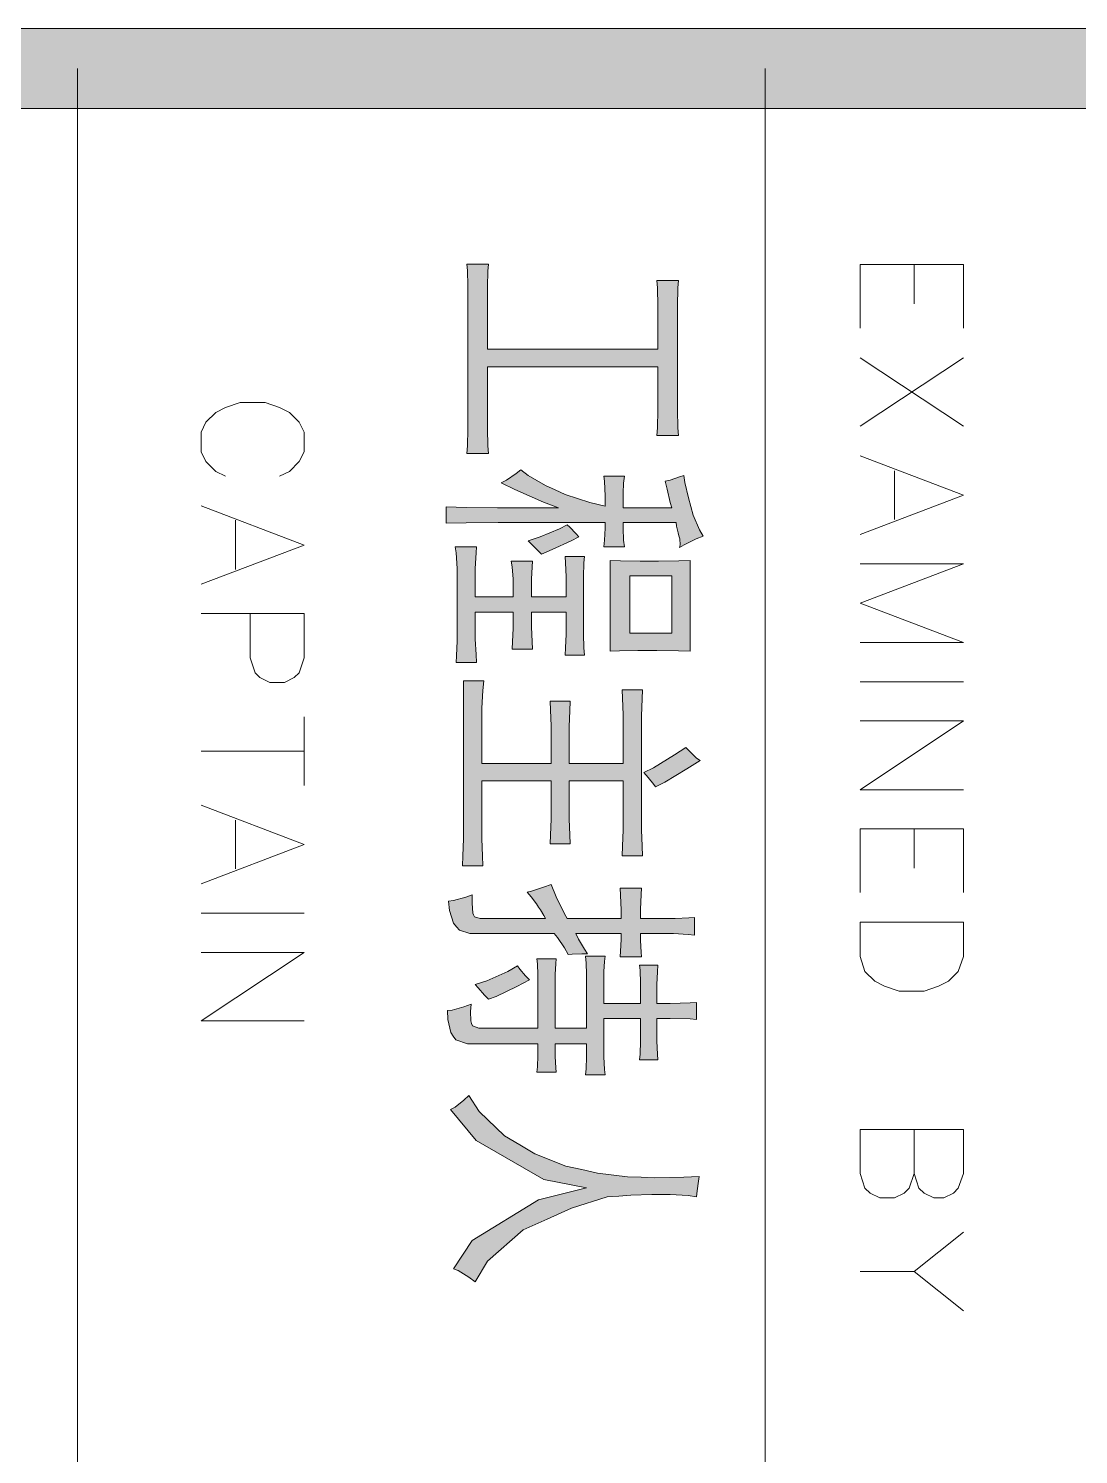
# Model space of a CAD drawing. Header units: millimetres. Extents: x 117 to 78452272, y 10 to 169749766.
# Drawn here: x 78398479 to 78399794, y 169653949 to 169655734 of the extents above; entities that cross this region are included whole.
import ezdxf

# ---------------------------------------------------------------- set-up
doc = ezdxf.new("R2010")
doc.units = ezdxf.units.MM

msp = doc.modelspace()

# ---------------------------------------------------------------- hatches: boundary and pattern name
h = msp.add_hatch(color=0)
h.dxf.hatch_style = 2
h.paths.add_polyline_path([(78382175.603, 169655634.242), (78382175.603, 169655734.215), (78451071.551, 169655734.215), (78451071.551, 169655634.242)])
h = msp.add_hatch(color=0)
h.dxf.hatch_style = 2
h.paths.add_polyline_path([(78399291.645, 169655268.824), (78399291.645, 169655256.758), (78399292.076, 169655234.35), (78399292.938, 169655224.439), (78399265.79, 169655224.439), (78399266.652, 169655234.35), (78399267.083, 169655256.758), (78399267.083, 169655268.824), (78399267.083, 169655310.623), (78399053.778, 169655310.623), (78399053.778, 169655244.692), (78399053.778, 169655233.058), (78399054.209, 169655211.512), (78399055.071, 169655202.032), (78399027.923, 169655202.032), (78399028.785, 169655211.512), (78399029.216, 169655232.627), (78399029.216, 169655243.4), (78399029.216, 169655400.685), (78399029.216, 169655411.888), (78399028.785, 169655431.28), (78399027.923, 169655439.036), (78399055.071, 169655439.036), (78399054.209, 169655430.418), (78399053.778, 169655411.027), (78399053.778, 169655399.823), (78399053.778, 169655332.6), (78399267.083, 169655332.6), (78399267.083, 169655373.537), (78399267.083, 169655386.464), (78399266.652, 169655409.303), (78399265.79, 169655418.783), (78399292.938, 169655418.783), (78399292.076, 169655409.303), (78399291.645, 169655386.464), (78399291.645, 169655373.537)])
h = msp.add_hatch(color=0)
h.dxf.hatch_style = 2
h.paths.add_polyline_path([(78399299.832, 169655174.453), (78399301.125, 169655165.835), (78399305.434, 169655146.443), (78399308.451, 169655135.67), (78399311.467, 169655124.897), (78399319.224, 169655106.368), (78399323.964, 169655098.611), (78399315.345, 169655095.164), (78399300.263, 169655087.838), (78399294.23, 169655084.391), (78399295.092, 169655087.838), (78399294.661, 169655095.164), (78399293.368, 169655099.042), (78399292.507, 169655102.921), (78399290.783, 169655111.108), (78399290.352, 169655115.848), (78399223.991, 169655115.848), (78399223.991, 169655108.522), (78399224.422, 169655093.44), (78399225.284, 169655085.253), (78399199.429, 169655085.253), (78399200.29, 169655093.44), (78399201.152, 169655108.522), (78399201.152, 169655115.848), (78399082.219, 169655115.848), (78399067.137, 169655115.848), (78399027.062, 169655115.417), (78399002.068, 169655114.986), (78399002.068, 169655135.239), (78399027.062, 169655134.378), (78399066.275, 169655133.947), (78399080.495, 169655133.947), (78399142.978, 169655133.947), (78399124.018, 169655141.272), (78399088.252, 169655156.785), (78399071.015, 169655165.404), (78399077.91, 169655168.851), (78399089.975, 169655177.038), (78399095.577, 169655181.779), (78399105.058, 169655174.453), (78399126.603, 169655161.956), (78399138.669, 169655156.354), (78399151.166, 169655150.752), (78399182.192, 169655140.841), (78399201.152, 169655136.101), (78399201.152, 169655148.598), (78399200.29, 169655167.558), (78399199.429, 169655173.591), (78399225.284, 169655173.591), (78399224.422, 169655164.973), (78399223.991, 169655152.476), (78399223.991, 169655148.167), (78399223.991, 169655133.947), (78399284.75, 169655133.947), (78399282.596, 169655140.841), (78399278.717, 169655157.216), (78399276.563, 169655167.558), (78399282.596, 169655168.851), (78399294.23, 169655172.729)])
h = msp.add_hatch(color=0)
h.dxf.hatch_style = 2
h.paths.add_polyline_path([(78399168.402, 169655097.75), (78399158.491, 169655092.579), (78399134.791, 169655081.806), (78399121.432, 169655076.204), (78399118.416, 169655079.22), (78399110.229, 169655087.408), (78399105.058, 169655092.579), (78399119.709, 169655097.75), (78399144.271, 169655107.661), (78399153.751, 169655112.832), (78399157.199, 169655109.815), (78399164.524, 169655102.059)])
h = msp.add_hatch(color=0)
h.dxf.hatch_style = 2
h.paths.add_polyline_path([(78399174.004, 169654983.987), (78399174.004, 169654975.8), (78399174.435, 169654958.563), (78399175.297, 169654949.514), (78399151.166, 169654949.514), (78399151.597, 169654958.563), (78399152.459, 169654975.8), (78399152.459, 169654983.987), (78399152.459, 169655003.379), (78399108.936, 169655003.379), (78399108.936, 169654992.175), (78399108.936, 169654984.418), (78399109.798, 169654966.751), (78399110.229, 169654956.84), (78399084.804, 169654956.84), (78399085.235, 169654966.751), (78399086.097, 169654983.126), (78399086.097, 169654989.158), (78399086.097, 169655003.379), (78399038.696, 169655003.379), (78399038.696, 169654978.816), (78399038.696, 169654969.767), (78399039.558, 169654950.376), (78399039.989, 169654940.465), (78399014.565, 169654940.465), (78399014.996, 169654948.652), (78399015.858, 169654967.612), (78399015.858, 169654978.816), (78399015.858, 169655046.901), (78399015.858, 169655058.105), (78399014.565, 169655077.496), (78399013.272, 169655085.253), (78399039.989, 169655085.253), (78399039.558, 169655077.496), (78399038.696, 169655058.105), (78399038.696, 169655046.901), (78399038.696, 169655022.77), (78399086.097, 169655022.77), (78399086.097, 169655036.559), (78399086.097, 169655044.747), (78399084.804, 169655060.26), (78399083.512, 169655067.154), (78399110.229, 169655067.154), (78399109.798, 169655060.26), (78399108.936, 169655044.747), (78399108.936, 169655036.559), (78399108.936, 169655022.77), (78399152.459, 169655022.77), (78399152.459, 169655038.714), (78399152.459, 169655047.763), (78399151.597, 169655065), (78399151.166, 169655073.187), (78399175.297, 169655073.187), (78399174.435, 169655065), (78399174.004, 169655047.763), (78399174.004, 169655038.714)])
h = msp.add_hatch(color=0)
h.paths.add_polyline_path([(78399307.589, 169654954.685), (78399292.938, 169654955.116), (78399265.79, 169654955.547), (78399253.724, 169654955.547), (78399242.089, 169654955.547), (78399219.251, 169654955.116), (78399207.616, 169654954.685), (78399207.616, 169655068.016), (78399220.543, 169655067.585), (78399245.106, 169655067.154), (78399256.31, 169655067.154), (78399267.944, 169655067.154), (78399293.368, 169655067.585), (78399307.589, 169655068.016)])
h.paths.add_polyline_path([(78399232.178, 169654977.093), (78399284.75, 169654977.093), (78399284.75, 169655049.056), (78399232.178, 169655049.056)])
h = msp.add_hatch(color=0)
h.dxf.hatch_style = 2
h.paths.add_polyline_path([(78399246.829, 169654738.795), (78399246.829, 169654730.608), (78399247.691, 169654710.355), (78399248.122, 169654698.289), (78399222.698, 169654698.289), (78399223.129, 169654710.355), (78399223.991, 169654730.608), (78399223.991, 169654738.795), (78399223.991, 169654792.229), (78399156.337, 169654792.229), (78399156.337, 169654751.723), (78399156.337, 169654743.966), (78399157.199, 169654724.575), (78399157.629, 169654713.371), (78399132.205, 169654713.371), (78399132.636, 169654724.575), (78399133.498, 169654743.966), (78399133.498, 169654751.723), (78399133.498, 169654792.229), (78399046.884, 169654792.229), (78399046.884, 169654728.453), (78399046.884, 169654719.404), (78399047.746, 169654698.289), (78399048.176, 169654685.792), (78399022.752, 169654685.792), (78399023.183, 169654698.289), (78399024.045, 169654719.404), (78399024.045, 169654728.453), (78399024.045, 169654917.195), (78399049.469, 169654917.195), (78399048.176, 169654905.129), (78399046.884, 169654883.153), (78399046.884, 169654873.673), (78399046.884, 169654813.775), (78399133.498, 169654813.775), (78399133.498, 169654853.419), (78399133.498, 169654861.176), (78399132.636, 169654880.567), (78399132.205, 169654891.771), (78399157.629, 169654891.771), (78399157.199, 169654879.705), (78399156.337, 169654860.314), (78399156.337, 169654853.419), (78399156.337, 169654813.775), (78399223.991, 169654813.775), (78399223.991, 169654864.192), (78399223.991, 169654874.965), (78399223.129, 169654895.649), (78399222.698, 169654905.991), (78399248.122, 169654905.991), (78399247.691, 169654894.787), (78399246.829, 169654873.673), (78399246.829, 169654863.33)])
h = msp.add_hatch(color=0)
h.dxf.hatch_style = 2
h.paths.add_polyline_path([(78399249.846, 169654802.571), (78399261.912, 169654808.604), (78399288.198, 169654824.548), (78399302.418, 169654834.028), (78399307.158, 169654828.857), (78399315.776, 169654820.67), (78399320.085, 169654817.653), (78399303.711, 169654807.311), (78399276.132, 169654790.505), (78399264.497, 169654784.473), (78399262.342, 169654787.489), (78399255.017, 169654796.538)])
h = msp.add_hatch(color=0)
h.dxf.hatch_style = 2
h.paths.add_polyline_path([(78399279.579, 169654619.862), (78399289.059, 169654619.862), (78399305.865, 169654620.724), (78399313.191, 169654621.155), (78399313.191, 169654598.747), (78399305.003, 169654599.609), (78399286.905, 169654600.902), (78399276.563, 169654600.902), (78399245.537, 169654600.902), (78399245.537, 169654592.283), (78399246.399, 169654577.632), (78399246.829, 169654571.599), (78399220.113, 169654571.599), (78399220.543, 169654578.925), (78399221.405, 169654593.576), (78399221.405, 169654600.902), (78399164.524, 169654600.902), (78399167.972, 169654594.007), (78399175.297, 169654581.51), (78399179.175, 169654575.478), (78399171.85, 169654575.478), (78399159.784, 169654575.047), (78399155.044, 169654574.616), (78399150.304, 169654583.234), (78399141.686, 169654596.162), (78399137.376, 169654600.902), (78399041.282, 169654600.902), (78399031.802, 169654600.902), (78399018.874, 169654605.211), (78399014.996, 169654609.52), (78399011.549, 169654613.829), (78399006.377, 169654629.773), (78399005.085, 169654641.408), (78399011.549, 169654642.27), (78399026.631, 169654646.579), (78399034.818, 169654649.595), (78399034.818, 169654638.823), (78399035.68, 169654626.326), (78399036.542, 169654624.171), (78399037.834, 169654622.017), (78399044.729, 169654619.862), (78399050.762, 169654619.862), (78399126.603, 169654619.862), (78399124.449, 169654623.74), (78399120.14, 169654630.635), (78399117.985, 169654634.082), (78399115.4, 169654637.961), (78399108.505, 169654647.01), (78399103.765, 169654652.612), (78399108.936, 169654653.905), (78399124.018, 169654659.076), (78399133.498, 169654662.523), (78399139.962, 169654647.01), (78399150.304, 169654625.464), (78399153.751, 169654619.862), (78399221.405, 169654619.862), (78399221.405, 169654630.204), (78399220.543, 169654649.164), (78399220.113, 169654657.783), (78399246.829, 169654657.783), (78399246.399, 169654650.026), (78399245.537, 169654631.066), (78399245.537, 169654619.862)])
h = msp.add_hatch(color=0)
h.dxf.hatch_style = 2
h.paths.add_polyline_path([(78399199.429, 169654513.425), (78399245.537, 169654513.425), (78399245.537, 169654528.938), (78399245.537, 169654538.85), (78399245.106, 169654555.225), (78399244.244, 169654561.257), (78399267.083, 169654561.257), (78399266.652, 169654553.07), (78399265.79, 169654537.126), (78399265.79, 169654528.938), (78399265.79, 169654513.425), (78399282.596, 169654513.425), (78399307.589, 169654514.287), (78399315.776, 169654514.718), (78399315.776, 169654493.172), (78399307.589, 169654494.034), (78399282.596, 169654494.465), (78399265.79, 169654494.465), (78399265.79, 169654474.212), (78399265.79, 169654466.025), (78399266.652, 169654450.081), (78399267.083, 169654442.755), (78399244.244, 169654442.755), (78399245.106, 169654450.081), (78399245.537, 169654466.025), (78399245.537, 169654474.212), (78399245.537, 169654494.465), (78399199.429, 169654494.465), (78399199.429, 169654456.975), (78399199.429, 169654446.633), (78399200.29, 169654430.689), (78399201.152, 169654424.226), (78399176.59, 169654424.226), (78399177.452, 169654431.551), (78399177.883, 169654446.633), (78399177.883, 169654454.821), (78399177.883, 169654463.008), (78399138.669, 169654463.008), (78399138.669, 169654455.683), (78399138.669, 169654447.064), (78399139.531, 169654432.844), (78399139.962, 169654427.242), (78399115.831, 169654427.242), (78399116.692, 169654434.137), (78399117.123, 169654448.357), (78399117.123, 169654455.683), (78399117.123, 169654463.008), (78399039.989, 169654463.008), (78399028.785, 169654463.008), (78399014.134, 169654467.748), (78399011.118, 169654472.488), (78399008.101, 169654477.228), (78399004.223, 169654493.172), (78399003.792, 169654504.376), (78399009.825, 169654504.807), (78399024.476, 169654509.116), (78399033.525, 169654512.564), (78399032.663, 169654503.514), (78399033.094, 169654491.449), (78399033.956, 169654488.432), (78399035.249, 169654485.416), (78399043.005, 169654482.399), (78399049.469, 169654482.399), (78399117.123, 169654482.399), (78399117.123, 169654541.866), (78399117.123, 169654549.192), (78399116.692, 169654562.981), (78399115.831, 169654569.445), (78399139.962, 169654569.445), (78399139.531, 169654563.412), (78399138.669, 169654549.623), (78399138.669, 169654541.866), (78399138.669, 169654482.399), (78399177.883, 169654482.399), (78399177.883, 169654544.882), (78399177.883, 169654550.053), (78399177.452, 169654563.843), (78399176.59, 169654572.461), (78399201.152, 169654572.461), (78399200.29, 169654565.997), (78399199.429, 169654553.501), (78399199.429, 169654547.899)])
h = msp.add_hatch(color=0)
h.dxf.hatch_style = 2
h.paths.add_polyline_path([(78399106.35, 169654543.159), (78399090.837, 169654534.54), (78399064.982, 169654522.044), (78399055.071, 169654518.597), (78399050.331, 169654523.768), (78399042.144, 169654532.817), (78399038.696, 169654537.126), (78399052.917, 169654541.866), (78399079.203, 169654553.501), (78399091.699, 169654560.395), (78399094.285, 169654556.517), (78399101.61, 169654547.899)])
h = msp.add_hatch(color=0)
h.dxf.hatch_style = 2
h.paths.add_polyline_path([(78399030.509, 169654397.94), (78399043.436, 169654378.117), (78399075.324, 169654347.522), (78399094.285, 169654336.318), (78399113.245, 169654325.114), (78399152.028, 169654309.601), (78399171.85, 169654305.292), (78399191.672, 169654300.983), (78399229.162, 169654296.243), (78399246.399, 169654295.812), (78399263.635, 169654294.95), (78399299.832, 169654295.812), (78399318.793, 169654296.674), (78399317.931, 169654291.072), (78399316.638, 169654278.575), (78399315.776, 169654271.25), (78399305.003, 169654272.973), (78399282.596, 169654274.266), (78399271.392, 169654274.266), (78399259.757, 169654274.266), (78399233.471, 169654273.404), (78399218.389, 169654272.112), (78399203.738, 169654271.25), (78399158.922, 169654257.03), (78399128.758, 169654243.24), (78399098.594, 169654229.882), (78399053.778, 169654190.668), (78399038.696, 169654164.813), (78399030.509, 169654170.846), (78399017.15, 169654179.034), (78399011.549, 169654181.188), (78399034.818, 169654216.523), (78399117.985, 169654267.372), (78399177.883, 169654282.454), (78399124.449, 169654292.796), (78399039.558, 169654341.92), (78399007.67, 169654380.703), (78399013.272, 169654383.719), (78399024.476, 169654392.338)])

# ---------------------------------------------------------------- linework, layer by layer
at = {"color": 0, "lineweight": 0}
for points in [[(78382175.603, 169655634.242), (78382175.603, 169655734.215), (78451071.551, 169655734.215), (78451071.551, 169655634.242)], [(78399291.645, 169655268.824), (78399291.645, 169655256.758), (78399292.076, 169655234.35), (78399292.938, 169655224.439), (78399265.79, 169655224.439), (78399266.652, 169655234.35), (78399267.083, 169655256.758), (78399267.083, 169655268.824), (78399267.083, 169655310.623), (78399053.778, 169655310.623), (78399053.778, 169655244.692), (78399053.778, 169655233.058), (78399054.209, 169655211.512), (78399055.071, 169655202.032), (78399027.923, 169655202.032), (78399028.785, 169655211.512), (78399029.216, 169655232.627), (78399029.216, 169655243.4), (78399029.216, 169655400.685), (78399029.216, 169655411.888), (78399028.785, 169655431.28), (78399027.923, 169655439.036), (78399055.071, 169655439.036), (78399054.209, 169655430.418), (78399053.778, 169655411.027), (78399053.778, 169655399.823), (78399053.778, 169655332.6), (78399267.083, 169655332.6), (78399267.083, 169655373.537), (78399267.083, 169655386.464), (78399266.652, 169655409.303), (78399265.79, 169655418.783), (78399292.938, 169655418.783), (78399292.076, 169655409.303), (78399291.645, 169655386.464), (78399291.645, 169655373.537)], [(78399299.832, 169655174.453), (78399301.125, 169655165.835), (78399305.434, 169655146.443), (78399308.451, 169655135.67), (78399311.467, 169655124.897), (78399319.224, 169655106.368), (78399323.964, 169655098.611), (78399315.345, 169655095.164), (78399300.263, 169655087.838), (78399294.23, 169655084.391), (78399295.092, 169655087.838), (78399294.661, 169655095.164), (78399293.368, 169655099.042), (78399292.507, 169655102.921), (78399290.783, 169655111.108), (78399290.352, 169655115.848), (78399223.991, 169655115.848), (78399223.991, 169655108.522), (78399224.422, 169655093.44), (78399225.284, 169655085.253), (78399199.429, 169655085.253), (78399200.29, 169655093.44), (78399201.152, 169655108.522), (78399201.152, 169655115.848), (78399082.219, 169655115.848), (78399067.137, 169655115.848), (78399027.062, 169655115.417), (78399002.068, 169655114.986), (78399002.068, 169655135.239), (78399027.062, 169655134.378), (78399066.275, 169655133.947), (78399080.495, 169655133.947), (78399142.978, 169655133.947), (78399124.018, 169655141.272), (78399088.252, 169655156.785), (78399071.015, 169655165.404), (78399077.91, 169655168.851), (78399089.975, 169655177.038), (78399095.577, 169655181.779), (78399105.058, 169655174.453), (78399126.603, 169655161.956), (78399138.669, 169655156.354), (78399151.166, 169655150.752), (78399182.192, 169655140.841), (78399201.152, 169655136.101), (78399201.152, 169655148.598), (78399200.29, 169655167.558), (78399199.429, 169655173.591), (78399225.284, 169655173.591), (78399224.422, 169655164.973), (78399223.991, 169655152.476), (78399223.991, 169655148.167), (78399223.991, 169655133.947), (78399284.75, 169655133.947), (78399282.596, 169655140.841), (78399278.717, 169655157.216), (78399276.563, 169655167.558), (78399282.596, 169655168.851), (78399294.23, 169655172.729)], [(78399168.402, 169655097.75), (78399158.491, 169655092.579), (78399134.791, 169655081.806), (78399121.432, 169655076.204), (78399118.416, 169655079.22), (78399110.229, 169655087.408), (78399105.058, 169655092.579), (78399119.709, 169655097.75), (78399144.271, 169655107.661), (78399153.751, 169655112.832), (78399157.199, 169655109.815), (78399164.524, 169655102.059)], [(78399174.004, 169654983.987), (78399174.004, 169654975.8), (78399174.435, 169654958.563), (78399175.297, 169654949.514), (78399151.166, 169654949.514), (78399151.597, 169654958.563), (78399152.459, 169654975.8), (78399152.459, 169654983.987), (78399152.459, 169655003.379), (78399108.936, 169655003.379), (78399108.936, 169654992.175), (78399108.936, 169654984.418), (78399109.798, 169654966.751), (78399110.229, 169654956.84), (78399084.804, 169654956.84), (78399085.235, 169654966.751), (78399086.097, 169654983.126), (78399086.097, 169654989.158), (78399086.097, 169655003.379), (78399038.696, 169655003.379), (78399038.696, 169654978.816), (78399038.696, 169654969.767), (78399039.558, 169654950.376), (78399039.989, 169654940.465), (78399014.565, 169654940.465), (78399014.996, 169654948.652), (78399015.858, 169654967.612), (78399015.858, 169654978.816), (78399015.858, 169655046.901), (78399015.858, 169655058.105), (78399014.565, 169655077.496), (78399013.272, 169655085.253), (78399039.989, 169655085.253), (78399039.558, 169655077.496), (78399038.696, 169655058.105), (78399038.696, 169655046.901), (78399038.696, 169655022.77), (78399086.097, 169655022.77), (78399086.097, 169655036.559), (78399086.097, 169655044.747), (78399084.804, 169655060.26), (78399083.512, 169655067.154), (78399110.229, 169655067.154), (78399109.798, 169655060.26), (78399108.936, 169655044.747), (78399108.936, 169655036.559), (78399108.936, 169655022.77), (78399152.459, 169655022.77), (78399152.459, 169655038.714), (78399152.459, 169655047.763), (78399151.597, 169655065), (78399151.166, 169655073.187), (78399175.297, 169655073.187), (78399174.435, 169655065), (78399174.004, 169655047.763), (78399174.004, 169655038.714)], [(78399307.589, 169654954.685), (78399292.938, 169654955.116), (78399265.79, 169654955.547), (78399253.724, 169654955.547), (78399242.089, 169654955.547), (78399219.251, 169654955.116), (78399207.616, 169654954.685), (78399207.616, 169655068.016), (78399220.543, 169655067.585), (78399245.106, 169655067.154), (78399256.31, 169655067.154), (78399267.944, 169655067.154), (78399293.368, 169655067.585), (78399307.589, 169655068.016)], [(78399232.178, 169654977.093), (78399284.75, 169654977.093), (78399284.75, 169655049.056), (78399232.178, 169655049.056)], [(78399246.829, 169654738.795), (78399246.829, 169654730.608), (78399247.691, 169654710.355), (78399248.122, 169654698.289), (78399222.698, 169654698.289), (78399223.129, 169654710.355), (78399223.991, 169654730.608), (78399223.991, 169654738.795), (78399223.991, 169654792.229), (78399156.337, 169654792.229), (78399156.337, 169654751.723), (78399156.337, 169654743.966), (78399157.199, 169654724.575), (78399157.629, 169654713.371), (78399132.205, 169654713.371), (78399132.636, 169654724.575), (78399133.498, 169654743.966), (78399133.498, 169654751.723), (78399133.498, 169654792.229), (78399046.884, 169654792.229), (78399046.884, 169654728.453), (78399046.884, 169654719.404), (78399047.746, 169654698.289), (78399048.176, 169654685.792), (78399022.752, 169654685.792), (78399023.183, 169654698.289), (78399024.045, 169654719.404), (78399024.045, 169654728.453), (78399024.045, 169654917.195), (78399049.469, 169654917.195), (78399048.176, 169654905.129), (78399046.884, 169654883.153), (78399046.884, 169654873.673), (78399046.884, 169654813.775), (78399133.498, 169654813.775), (78399133.498, 169654853.419), (78399133.498, 169654861.176), (78399132.636, 169654880.567), (78399132.205, 169654891.771), (78399157.629, 169654891.771), (78399157.199, 169654879.705), (78399156.337, 169654860.314), (78399156.337, 169654853.419), (78399156.337, 169654813.775), (78399223.991, 169654813.775), (78399223.991, 169654864.192), (78399223.991, 169654874.965), (78399223.129, 169654895.649), (78399222.698, 169654905.991), (78399248.122, 169654905.991), (78399247.691, 169654894.787), (78399246.829, 169654873.673), (78399246.829, 169654863.33)], [(78399249.846, 169654802.571), (78399261.912, 169654808.604), (78399288.198, 169654824.548), (78399302.418, 169654834.028), (78399307.158, 169654828.857), (78399315.776, 169654820.67), (78399320.085, 169654817.653), (78399303.711, 169654807.311), (78399276.132, 169654790.505), (78399264.497, 169654784.473), (78399262.342, 169654787.489), (78399255.017, 169654796.538)], [(78399279.579, 169654619.862), (78399289.059, 169654619.862), (78399305.865, 169654620.724), (78399313.191, 169654621.155), (78399313.191, 169654598.747), (78399305.003, 169654599.609), (78399286.905, 169654600.902), (78399276.563, 169654600.902), (78399245.537, 169654600.902), (78399245.537, 169654592.283), (78399246.399, 169654577.632), (78399246.829, 169654571.599), (78399220.113, 169654571.599), (78399220.543, 169654578.925), (78399221.405, 169654593.576), (78399221.405, 169654600.902), (78399164.524, 169654600.902), (78399167.972, 169654594.007), (78399175.297, 169654581.51), (78399179.175, 169654575.478), (78399171.85, 169654575.478), (78399159.784, 169654575.047), (78399155.044, 169654574.616), (78399150.304, 169654583.234), (78399141.686, 169654596.162), (78399137.376, 169654600.902), (78399041.282, 169654600.902), (78399031.802, 169654600.902), (78399018.874, 169654605.211), (78399014.996, 169654609.52), (78399011.549, 169654613.829), (78399006.377, 169654629.773), (78399005.085, 169654641.408), (78399011.549, 169654642.27), (78399026.631, 169654646.579), (78399034.818, 169654649.595), (78399034.818, 169654638.823), (78399035.68, 169654626.326), (78399036.542, 169654624.171), (78399037.834, 169654622.017), (78399044.729, 169654619.862), (78399050.762, 169654619.862), (78399126.603, 169654619.862), (78399124.449, 169654623.74), (78399120.14, 169654630.635), (78399117.985, 169654634.082), (78399115.4, 169654637.961), (78399108.505, 169654647.01), (78399103.765, 169654652.612), (78399108.936, 169654653.905), (78399124.018, 169654659.076), (78399133.498, 169654662.523), (78399139.962, 169654647.01), (78399150.304, 169654625.464), (78399153.751, 169654619.862), (78399221.405, 169654619.862), (78399221.405, 169654630.204), (78399220.543, 169654649.164), (78399220.113, 169654657.783), (78399246.829, 169654657.783), (78399246.399, 169654650.026), (78399245.537, 169654631.066), (78399245.537, 169654619.862)], [(78399520.462, 169654615.122), (78399649.737, 169654615.122), (78399649.737, 169654572.03), (78399643.274, 169654553.501), (78399631.208, 169654541.435), (78399618.711, 169654534.971), (78399600.613, 169654528.938), (78399569.587, 169654528.938), (78399551.057, 169654534.971), (78399538.992, 169654541.435), (78399526.495, 169654553.501), (78399520.462, 169654572.03)], [(78399199.429, 169654513.425), (78399245.537, 169654513.425), (78399245.537, 169654528.938), (78399245.537, 169654538.85), (78399245.106, 169654555.225), (78399244.244, 169654561.257), (78399267.083, 169654561.257), (78399266.652, 169654553.07), (78399265.79, 169654537.126), (78399265.79, 169654528.938), (78399265.79, 169654513.425), (78399282.596, 169654513.425), (78399307.589, 169654514.287), (78399315.776, 169654514.718), (78399315.776, 169654493.172), (78399307.589, 169654494.034), (78399282.596, 169654494.465), (78399265.79, 169654494.465), (78399265.79, 169654474.212), (78399265.79, 169654466.025), (78399266.652, 169654450.081), (78399267.083, 169654442.755), (78399244.244, 169654442.755), (78399245.106, 169654450.081), (78399245.537, 169654466.025), (78399245.537, 169654474.212), (78399245.537, 169654494.465), (78399199.429, 169654494.465), (78399199.429, 169654456.975), (78399199.429, 169654446.633), (78399200.29, 169654430.689), (78399201.152, 169654424.226), (78399176.59, 169654424.226), (78399177.452, 169654431.551), (78399177.883, 169654446.633), (78399177.883, 169654454.821), (78399177.883, 169654463.008), (78399138.669, 169654463.008), (78399138.669, 169654455.683), (78399138.669, 169654447.064), (78399139.531, 169654432.844), (78399139.962, 169654427.242), (78399115.831, 169654427.242), (78399116.692, 169654434.137), (78399117.123, 169654448.357), (78399117.123, 169654455.683), (78399117.123, 169654463.008), (78399039.989, 169654463.008), (78399028.785, 169654463.008), (78399014.134, 169654467.748), (78399011.118, 169654472.488), (78399008.101, 169654477.228), (78399004.223, 169654493.172), (78399003.792, 169654504.376), (78399009.825, 169654504.807), (78399024.476, 169654509.116), (78399033.525, 169654512.564), (78399032.663, 169654503.514), (78399033.094, 169654491.449), (78399033.956, 169654488.432), (78399035.249, 169654485.416), (78399043.005, 169654482.399), (78399049.469, 169654482.399), (78399117.123, 169654482.399), (78399117.123, 169654541.866), (78399117.123, 169654549.192), (78399116.692, 169654562.981), (78399115.831, 169654569.445), (78399139.962, 169654569.445), (78399139.531, 169654563.412), (78399138.669, 169654549.623), (78399138.669, 169654541.866), (78399138.669, 169654482.399), (78399177.883, 169654482.399), (78399177.883, 169654544.882), (78399177.883, 169654550.053), (78399177.452, 169654563.843), (78399176.59, 169654572.461), (78399201.152, 169654572.461), (78399200.29, 169654565.997), (78399199.429, 169654553.501), (78399199.429, 169654547.899)], [(78399106.35, 169654543.159), (78399090.837, 169654534.54), (78399064.982, 169654522.044), (78399055.071, 169654518.597), (78399050.331, 169654523.768), (78399042.144, 169654532.817), (78399038.696, 169654537.126), (78399052.917, 169654541.866), (78399079.203, 169654553.501), (78399091.699, 169654560.395), (78399094.285, 169654556.517), (78399101.61, 169654547.899)], [(78399030.509, 169654397.94), (78399043.436, 169654378.117), (78399075.324, 169654347.522), (78399094.285, 169654336.318), (78399113.245, 169654325.114), (78399152.028, 169654309.601), (78399171.85, 169654305.292), (78399191.672, 169654300.983), (78399229.162, 169654296.243), (78399246.399, 169654295.812), (78399263.635, 169654294.95), (78399299.832, 169654295.812), (78399318.793, 169654296.674), (78399317.931, 169654291.072), (78399316.638, 169654278.575), (78399315.776, 169654271.25), (78399305.003, 169654272.973), (78399282.596, 169654274.266), (78399271.392, 169654274.266), (78399259.757, 169654274.266), (78399233.471, 169654273.404), (78399218.389, 169654272.112), (78399203.738, 169654271.25), (78399158.922, 169654257.03), (78399128.758, 169654243.24), (78399098.594, 169654229.882), (78399053.778, 169654190.668), (78399038.696, 169654164.813), (78399030.509, 169654170.846), (78399017.15, 169654179.034), (78399011.549, 169654181.188), (78399034.818, 169654216.523), (78399117.985, 169654267.372), (78399177.883, 169654282.454), (78399124.449, 169654292.796), (78399039.558, 169654341.92), (78399007.67, 169654380.703), (78399013.272, 169654383.719), (78399024.476, 169654392.338)]]:
    msp.add_lwpolyline(points, close=True, dxfattribs=at)
for points in [[(78398540.556, 169655684.228), (78398540.556, 169653909.71)], [(78399401.529, 169655684.228), (78399401.529, 169653909.71)], [(78399520.462, 169655438.605), (78399649.737, 169655438.605), (78399649.737, 169655358.886)], [(78399520.462, 169655438.605), (78399520.462, 169655358.886)], [(78399588.116, 169655438.605), (78399588.116, 169655389.481)], [(78399520.462, 169655321.827), (78399649.737, 169655236.074)], [(78399649.737, 169655321.827), (78399520.462, 169655236.074)], [(78398793.504, 169655173.591), (78398806.001, 169655179.624), (78398818.066, 169655192.12), (78398824.53, 169655204.186), (78398824.53, 169655228.748), (78398818.066, 169655241.245), (78398806.001, 169655253.311), (78398793.504, 169655259.775), (78398775.406, 169655265.807), (78398744.38, 169655265.807), (78398725.85, 169655259.775), (78398713.784, 169655253.311), (78398701.288, 169655241.245), (78398695.255, 169655228.748), (78398695.255, 169655204.186), (78398701.288, 169655192.12), (78398713.784, 169655179.624), (78398725.85, 169655173.591)], [(78399520.462, 169655199.015), (78399649.737, 169655149.891), (78399520.462, 169655100.766)], [(78399563.554, 169655180.486), (78399563.554, 169655119.295)], [(78398695.255, 169655136.532), (78398824.53, 169655087.408), (78398695.255, 169655038.283)], [(78398738.347, 169655118.434), (78398738.347, 169655056.812)], [(78399520.462, 169655063.707), (78399649.737, 169655063.707), (78399520.462, 169655014.583), (78399649.737, 169654965.458), (78399520.462, 169654965.458)], [(78398695.255, 169655001.655), (78398824.53, 169655001.655), (78398824.53, 169654946.067), (78398818.066, 169654927.537), (78398812.034, 169654921.504), (78398799.968, 169654915.471), (78398781.439, 169654915.471), (78398768.942, 169654921.504), (78398762.909, 169654927.537), (78398756.876, 169654946.067), (78398756.876, 169655001.655)], [(78399520.462, 169654916.333), (78399649.737, 169654916.333)], [(78398824.53, 169654872.38), (78398824.53, 169654786.196)], [(78399520.462, 169654867.209), (78399649.737, 169654867.209), (78399520.462, 169654781.025), (78399649.737, 169654781.025)], [(78398824.53, 169654829.288), (78398695.255, 169654829.288)], [(78398695.255, 169654761.634), (78398824.53, 169654712.509), (78398695.255, 169654663.385)], [(78398738.347, 169654743.105), (78398738.347, 169654681.914)], [(78399520.462, 169654731.901), (78399649.737, 169654731.901), (78399649.737, 169654652.181)], [(78399520.462, 169654731.901), (78399520.462, 169654652.181)], [(78399588.116, 169654731.901), (78399588.116, 169654682.776)], [(78398695.255, 169654626.326), (78398824.53, 169654626.326)], [(78398695.255, 169654577.201), (78398824.53, 169654577.201), (78398695.255, 169654491.449), (78398824.53, 169654491.449)], [(78399520.462, 169654355.71), (78399649.737, 169654355.71), (78399649.737, 169654300.552), (78399643.274, 169654282.023), (78399637.241, 169654275.99), (78399625.175, 169654269.957), (78399612.678, 169654269.957), (78399600.613, 169654275.99), (78399594.149, 169654282.023), (78399588.116, 169654300.552)], [(78399588.116, 169654355.71), (78399588.116, 169654300.552), (78399582.083, 169654282.023), (78399575.619, 169654275.99), (78399563.554, 169654269.957), (78399545.024, 169654269.957), (78399532.959, 169654275.99), (78399526.495, 169654282.023), (78399520.462, 169654300.552), (78399520.462, 169654355.71)], [(78399649.737, 169654226.865), (78399588.116, 169654177.741), (78399649.737, 169654128.616)], [(78399588.116, 169654177.741), (78399520.462, 169654177.741)]]:
    msp.add_lwpolyline(points, dxfattribs=at)

doc.saveas('drawing.dxf')
